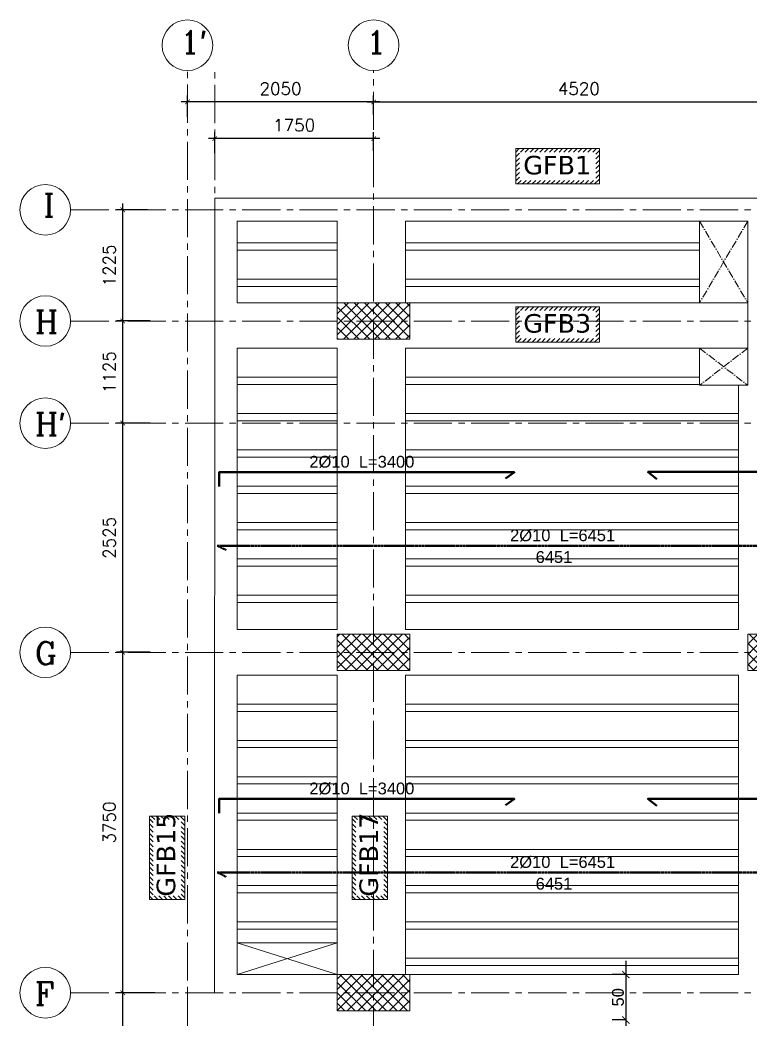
# Model space of a CAD drawing. Header units: inches. Extents: x -26151 to 62940, y -10194 to 246332.
# Drawn here: x 974 to 1778, y 118947 to 120048 of the extents above; entities that cross this region are included whole.
import ezdxf

# ---------------------------------------------------------------- set-up
doc = ezdxf.new("R2010")
doc.units = ezdxf.units.IN
doc.header["$LTSCALE"] = 0.7
doc.header["$MEASUREMENT"] = 0
for name, pattern in [('ACAD_ISO10W100', [18, 12, -3, 0, -3]), ('CENTER2', [1.125, 0.75, -0.125, 0.125, -0.125]), ('DASHED2', [0.375, 0.25, -0.125])]:
    doc.linetypes.add(name, pattern=pattern)
doc.layers.get('0').update_dxf_attribs({"lineweight": 13})
doc.layers.get('Defpoints').update_dxf_attribs({"lineweight": 5})
for name, color, linetype, lineweight in [('axis', 254, 'ACAD_ISO10W100', 9), ('BEAM', 5, 'Continuous', 0), ('COLUMN', 4, 'Continuous', 20), ('dim', 1, 'Continuous', 25), ('hach', 9, 'Continuous', 9), ('hach 1', 254, 'Continuous', 9), ('hatch', 9, 'Continuous', 9), ('TEXT', 3, 'Continuous', 25), ('top renforcment', 7, 'Continuous', 40), ('VIS', 8, 'Continuous', 18)]:
    doc.layers.add(name, color=color, linetype=linetype, lineweight=lineweight)
doc.styles.add('100', font='romans.shx', dxfattribs={"height": 13.5})
doc.styles.add('GENERATED_STYLE_4', font='verdanai.ttf')
doc.styles.add('romanc', font='verdana.ttf', dxfattribs={"height": 250})
doc.styles.get("Standard").update_dxf_attribs({"font": 'arial.ttf', "height": 13})
doc.dimstyles.new('abr100', dxfattribs={"dimtxt": 15, "dimasz": 5, "dimexe": 7, "dimexo": 7, "dimgap": 8, "dimtad": 1, "dimdec": 0, "dimlfac": 10, "dimzin": 4, "dimdsep": 46, "dimtxsty": '100', "dimblk": 'ARCHTICK', "dimcen": 0.09, "dimdle": 7, "dimclrd": 1, "dimclre": 8, "dimclrt": 2, "dimadec": 0, "dimazin": 1, "dimtfac": 1, "dimtdec": 0, "dimtix": 1, "dimtofl": 0, "dimtmove": 0, "dimatfit": 3, "dimldrblk": 'ARCHTICK', "dimfxl": 0, "dimtolj": 1, "dimtzin": 0, "dimlwd": -1, "dimlwe": -1, "dimarcsym": 0})
doc.dimstyles.get("Standard").update_dxf_attribs({"dimtxt": 13, "dimasz": 5, "dimexe": 0.18, "dimexo": 0.0625, "dimgap": 6, "dimtad": 1, "dimdec": 0, "dimlfac": 10, "dimzin": 0, "dimdsep": 46, "dimtxsty": 'Standard', "dimblk": 'ARCHTICK', "dimcen": 0.09, "dimse1": 1, "dimse2": 1, "dimclrd": 1, "dimclre": 7, "dimclrt": 3, "dimadec": 0, "dimazin": 0, "dimtfac": 1, "dimtdec": 0, "dimtix": 1, "dimtofl": 0, "dimtmove": 0, "dimatfit": 3, "dimldrblk": 'ARCHTICK', "dimfxl": 0, "dimtolj": 1, "dimtzin": 0, "dimarcsym": 0})
doc.dimstyles.new('STANDARD$0', dxfattribs={"dimscale": 0, "dimtxt": 50, "dimasz": 8, "dimexe": 15, "dimexo": 0.0625, "dimgap": 2, "dimtad": 1, "dimdec": 0, "dimzin": 0, "dimdsep": 46, "dimtxsty": 'Standard', "dimblk1": 'ARCHTICK', "dimblk2": 'ARCHTICK', "dimsah": 1, "dimcen": 0.09, "dimdle": 15, "dimclrd": 3, "dimclre": 3, "dimclrt": 3, "dimazin": 0, "dimtfac": 1, "dimtdec": 0, "dimtofl": 0, "dimtmove": 1, "dimatfit": 3, "dimldrblk": 'ARCHTICK', "dimfxl": 0, "dimtolj": 1, "dimtzin": 0, "dimarcsym": 0})

# ---------------------------------------------------------------- blocks, each defined once
blk = doc.blocks.new('_ArchTick')
at = {"color": 0, "linetype": 'ByBlock', "lineweight": 0, "const_width": 0.15}
blk.add_lwpolyline([(-0.5, -0.5), (0.5, 0.5)], dxfattribs=at)
blk = doc.blocks.new('*D132')
at = {"layer": 'Defpoints', "color": 0, "transparency": 16777216}
for p in [(1815.6, 119957.4), (1363.6, 119936.5), (1815.6, 119925.7)]:
    blk.add_point(p, dxfattribs=at)
at = {"layer": 'dim', "color": 8, "transparency": 16777216}
for p, q in [((1363.6, 119943.5), (1363.6, 119964.4)), ((1815.6, 119932.7), (1815.6, 119964.4))]:
    blk.add_line(p, q, dxfattribs=at)
at = {"layer": 'dim', "color": 1, "transparency": 16777216}
blk.add_line((1356.6, 119957.4), (1822.6, 119957.4), dxfattribs=at)
at = {"layer": 'dim', "color": 1, "transparency": 16777216, "xscale": 5, "yscale": 5, "zscale": 5, "rotation": 180}
blk.add_blockref('_ArchTick', (1363.6, 119957.4), dxfattribs=at)
at = {"layer": 'dim', "color": 1, "transparency": 16777216, "xscale": 5, "yscale": 5, "zscale": 5}
blk.add_blockref('_ArchTick', (1815.6, 119957.4), dxfattribs=at)
at = {"layer": 'dim', "color": 2, "transparency": 16777216, "insert": (1589.6, 119972.1), "char_height": 13.5, "attachment_point": 5, "style": '100'}
blk.add_mtext('\\A1;4520', dxfattribs=at)
blk = doc.blocks.new('*D139')
at = {"layer": 'Defpoints', "color": 0, "transparency": 16777216}
for p in [(1087.3, 118976.1), (1129.5, 118976.1), (1124.5, 118601.1)]:
    blk.add_point(p, dxfattribs=at)
at = {"layer": 'dim', "color": 1, "transparency": 16777216}
blk.add_line((1087.3, 118594.1), (1087.3, 118983.1), dxfattribs=at)
at = {"layer": 'dim', "color": 8, "transparency": 16777216}
for p, q in [((1122.5, 118976.1), (1080.3, 118976.1)), ((1117.5, 118601.1), (1080.3, 118601.1))]:
    blk.add_line(p, q, dxfattribs=at)
at = {"layer": 'dim', "color": 1, "transparency": 16777216, "xscale": 5, "yscale": 5, "zscale": 5}
for p, rotation in [((1087.3, 118976.1), 90), ((1087.3, 118601.1), 270)]:
    blk.add_blockref('_ArchTick', p, dxfattribs=dict(at, rotation=rotation))
at = {"layer": 'dim', "color": 2, "transparency": 16777216, "insert": (1072.5, 118788.6), "char_height": 13.5, "attachment_point": 5, "rotation": 90, "style": '100'}
blk.add_mtext('\\A1;3750', dxfattribs=at)
blk = doc.blocks.new('*D140')
at = {"layer": 'Defpoints', "color": 0, "transparency": 16777216}
for p in [(1087.3, 119351.1), (1124.5, 119351.1), (1129.5, 118976.1)]:
    blk.add_point(p, dxfattribs=at)
at = {"layer": 'dim', "color": 1, "transparency": 16777216}
blk.add_line((1087.3, 118969.1), (1087.3, 119358.1), dxfattribs=at)
at = {"layer": 'dim', "color": 8, "transparency": 16777216}
for p, q in [((1117.5, 119351.1), (1080.3, 119351.1)), ((1122.5, 118976.1), (1080.3, 118976.1))]:
    blk.add_line(p, q, dxfattribs=at)
at = {"layer": 'dim', "color": 1, "transparency": 16777216, "xscale": 5, "yscale": 5, "zscale": 5}
for p, rotation in [((1087.3, 119351.1), 90), ((1087.3, 118976.1), 270)]:
    blk.add_blockref('_ArchTick', p, dxfattribs=dict(at, rotation=rotation))
at = {"layer": 'dim', "color": 2, "transparency": 16777216, "insert": (1072.5, 119163.6), "char_height": 13.5, "attachment_point": 5, "rotation": 90, "style": '100'}
blk.add_mtext('\\A1;3750', dxfattribs=at)
blk = doc.blocks.new('*D141')
at = {"layer": 'Defpoints', "color": 0, "transparency": 16777216}
for p in [(1087.3, 119603.6), (1124.5, 119603.6), (1124.5, 119351.1)]:
    blk.add_point(p, dxfattribs=at)
at = {"layer": 'dim', "color": 1, "transparency": 16777216}
blk.add_line((1087.3, 119344.1), (1087.3, 119610.6), dxfattribs=at)
at = {"layer": 'dim', "color": 8, "transparency": 16777216}
for p, q in [((1117.5, 119603.6), (1080.3, 119603.6)), ((1117.5, 119351.1), (1080.3, 119351.1))]:
    blk.add_line(p, q, dxfattribs=at)
at = {"layer": 'dim', "color": 1, "transparency": 16777216, "xscale": 5, "yscale": 5, "zscale": 5}
for p, rotation in [((1087.3, 119603.6), 90), ((1087.3, 119351.1), 270)]:
    blk.add_blockref('_ArchTick', p, dxfattribs=dict(at, rotation=rotation))
at = {"layer": 'dim', "color": 2, "transparency": 16777216, "insert": (1072.5, 119477.3), "char_height": 13.5, "attachment_point": 5, "rotation": 90, "style": '100'}
blk.add_mtext('\\A1;2525', dxfattribs=at)
blk = doc.blocks.new('*D143')
at = {"layer": 'Defpoints', "color": 0, "transparency": 16777216}
for p in [(1087.3, 119838.6), (1121.6, 119838.6), (1124.5, 119716.1)]:
    blk.add_point(p, dxfattribs=at)
at = {"layer": 'dim', "color": 1, "transparency": 16777216}
blk.add_line((1087.3, 119709.1), (1087.3, 119845.6), dxfattribs=at)
at = {"layer": 'dim', "color": 8, "transparency": 16777216}
for p, q in [((1114.6, 119838.6), (1080.3, 119838.6)), ((1117.5, 119716.1), (1080.3, 119716.1))]:
    blk.add_line(p, q, dxfattribs=at)
at = {"layer": 'dim', "color": 1, "transparency": 16777216, "xscale": 5, "yscale": 5, "zscale": 5}
for p, rotation in [((1087.3, 119838.6), 90), ((1087.3, 119716.1), 270)]:
    blk.add_blockref('_ArchTick', p, dxfattribs=dict(at, rotation=rotation))
at = {"layer": 'dim', "color": 2, "transparency": 16777216, "insert": (1072.5, 119777.3), "char_height": 13.5, "attachment_point": 5, "rotation": 90, "style": '100'}
blk.add_mtext('\\A1;1225', dxfattribs=at)
blk = doc.blocks.new('*D144')
at = {"layer": 'Defpoints', "color": 0, "transparency": 16777216}
for p in [(1087.3, 119716.1), (1124.5, 119716.1), (1124.5, 119603.6)]:
    blk.add_point(p, dxfattribs=at)
at = {"layer": 'dim', "color": 1, "transparency": 16777216}
blk.add_line((1087.3, 119596.6), (1087.3, 119723.1), dxfattribs=at)
at = {"layer": 'dim', "color": 8, "transparency": 16777216}
for p, q in [((1117.5, 119716.1), (1080.3, 119716.1)), ((1117.5, 119603.6), (1080.3, 119603.6))]:
    blk.add_line(p, q, dxfattribs=at)
at = {"layer": 'dim', "color": 1, "transparency": 16777216, "xscale": 5, "yscale": 5, "zscale": 5}
for p, rotation in [((1087.3, 119716.1), 90), ((1087.3, 119603.6), 270)]:
    blk.add_blockref('_ArchTick', p, dxfattribs=dict(at, rotation=rotation))
at = {"layer": 'dim', "color": 2, "transparency": 16777216, "insert": (1072.5, 119659.8), "char_height": 13.5, "attachment_point": 5, "rotation": 90, "style": '100'}
blk.add_mtext('\\A1;1125', dxfattribs=at)
blk = doc.blocks.new('*D145')
at = {"layer": 'Defpoints', "color": 0, "transparency": 16777216}
for p in [(1158.6, 119957.4), (1158.6, 119934), (1363.6, 119936.8)]:
    blk.add_point(p, dxfattribs=at)
at = {"layer": 'dim', "color": 8, "transparency": 16777216}
for p, q in [((1158.6, 119941), (1158.6, 119964.4)), ((1363.6, 119943.8), (1363.6, 119964.4))]:
    blk.add_line(p, q, dxfattribs=at)
at = {"layer": 'dim', "color": 1, "transparency": 16777216}
blk.add_line((1370.6, 119957.4), (1151.6, 119957.4), dxfattribs=at)
at = {"layer": 'dim', "color": 1, "transparency": 16777216, "xscale": 5, "yscale": 5, "zscale": 5, "rotation": 180}
blk.add_blockref('_ArchTick', (1158.6, 119957.4), dxfattribs=at)
at = {"layer": 'dim', "color": 1, "transparency": 16777216, "xscale": 5, "yscale": 5, "zscale": 5}
blk.add_blockref('_ArchTick', (1363.6, 119957.4), dxfattribs=at)
at = {"layer": 'dim', "color": 2, "transparency": 16777216, "insert": (1261.1, 119972.1), "char_height": 13.5, "attachment_point": 5, "style": '100'}
blk.add_mtext('\\A1;2050', dxfattribs=at)
blk = doc.blocks.new('*D147')
at = {"layer": 'Defpoints', "color": 0, "transparency": 16777216}
for p in [(1191.5, 119083.4, -19467.6), (1836.6, 119083.4, -59863), (1836.6, 119083.4)]:
    blk.add_point(p, dxfattribs=at)
at = {"layer": 'TEXT', "color": 3, "transparency": 16777216, "insert": (1562.2, 119096.1), "char_height": 13, "attachment_point": 5}
blk.add_mtext('\\A1;6451', dxfattribs=at)
blk = doc.blocks.new('*D148')
at = {"layer": 'Defpoints', "color": 0, "transparency": 16777216}
for p in [(1191.4, 119108.6), (1836.6, 119108.6, -19467.6), (1836.6, 119106.9)]:
    blk.add_point(p, dxfattribs=at)
at = {"layer": 'TEXT', "color": 3, "transparency": 16777216, "insert": (1571.7, 119119.9), "char_height": 13, "attachment_point": 5}
blk.add_mtext('\\A1;2%%C10  L=6451', dxfattribs=at)
blk = doc.blocks.new('*D154')
at = {"layer": 'Defpoints', "color": 0, "transparency": 16777216}
for p in [(1665.6, 119189.8), (2030.6, 119189.8), (2030.6, 119188.1)]:
    blk.add_point(p, dxfattribs=at)
at = {"layer": 'TEXT', "color": 3, "transparency": 16777216, "insert": (1846.9, 119201.1), "char_height": 13, "attachment_point": 5}
blk.add_mtext('\\A1;2%%C12 L=3650', dxfattribs=at)
blk = doc.blocks.new('*D157')
at = {"layer": 'Defpoints', "color": 0, "transparency": 16777216}
for p in [(1178.5, 119189.6), (1178.5, 119187.9), (1518.6, 119189.6, 13009.9)]:
    blk.add_point(p, dxfattribs=at)
at = {"layer": 'TEXT', "color": 3, "transparency": 16777216, "insert": (1350.6, 119200.9), "char_height": 13, "attachment_point": 5}
blk.add_mtext('\\A1;2%%C10  L=3400', dxfattribs=at)
blk = doc.blocks.new('*D172')
at = {"layer": 'Defpoints', "color": 0, "transparency": 16777216}
for p in [(1191.5, 119443.4, -19467.6), (1836.6, 119443.4, -59863), (1836.6, 119443.4)]:
    blk.add_point(p, dxfattribs=at)
at = {"layer": 'TEXT', "color": 3, "transparency": 16777216, "insert": (1562.2, 119456), "char_height": 13, "attachment_point": 5}
blk.add_mtext('\\A1;6451', dxfattribs=at)
blk = doc.blocks.new('*D173')
at = {"layer": 'Defpoints', "color": 0, "transparency": 16777216}
for p in [(1191.4, 119468.5), (1836.6, 119468.5, -19467.6), (1836.6, 119466.8)]:
    blk.add_point(p, dxfattribs=at)
at = {"layer": 'TEXT', "color": 3, "transparency": 16777216, "insert": (1571.7, 119479.8), "char_height": 13, "attachment_point": 5}
blk.add_mtext('\\A1;2%%C10  L=6451', dxfattribs=at)
blk = doc.blocks.new('*D179')
at = {"layer": 'Defpoints', "color": 0, "transparency": 16777216}
for p in [(1665.6, 119549.8), (2030.6, 119549.8), (2030.6, 119548.1)]:
    blk.add_point(p, dxfattribs=at)
at = {"layer": 'TEXT', "color": 3, "transparency": 16777216, "insert": (1846.9, 119561.1), "char_height": 13, "attachment_point": 5}
blk.add_mtext('\\A1;2%%C12 L=3650', dxfattribs=at)
blk = doc.blocks.new('*D182')
at = {"layer": 'Defpoints', "color": 0, "transparency": 16777216}
for p in [(1178.5, 119549.5), (1178.5, 119547.8), (1518.6, 119549.5, 13009.9)]:
    blk.add_point(p, dxfattribs=at)
at = {"layer": 'TEXT', "color": 3, "transparency": 16777216, "insert": (1350.6, 119560.8), "char_height": 13, "attachment_point": 5}
blk.add_mtext('\\A1;2%%C10  L=3400', dxfattribs=at)
blk = doc.blocks.new('*D799')
at = {"layer": 'Defpoints', "color": 0, "transparency": 16777216}
for p in [(1188.6, 119917), (1188.6, 119894.1), (1363.6, 119896.5)]:
    blk.add_point(p, dxfattribs=at)
at = {"layer": 'dim', "color": 1, "transparency": 16777216}
blk.add_line((1370.6, 119917), (1181.6, 119917), dxfattribs=at)
at = {"layer": 'dim', "color": 8, "transparency": 16777216}
for p, q in [((1188.6, 119901.1), (1188.6, 119924)), ((1363.6, 119903.5), (1363.6, 119924))]:
    blk.add_line(p, q, dxfattribs=at)
at = {"layer": 'dim', "color": 1, "transparency": 16777216, "xscale": 5, "yscale": 5, "zscale": 5, "rotation": 180}
blk.add_blockref('_ArchTick', (1188.6, 119917), dxfattribs=at)
at = {"layer": 'dim', "color": 1, "transparency": 16777216, "xscale": 5, "yscale": 5, "zscale": 5}
blk.add_blockref('_ArchTick', (1363.6, 119917), dxfattribs=at)
at = {"layer": 'dim', "color": 2, "transparency": 16777216, "insert": (1276.1, 119931.8), "char_height": 13.5, "attachment_point": 5, "style": '100'}
blk.add_mtext('\\A1;1750', dxfattribs=at)
blk = doc.blocks.new('*D1827')
at = {"layer": 'Defpoints', "color": 0, "transparency": 16777216}
for p in [(1641.3, 118996.1), (1641.3, 118946.1), (1641.3, 118946.1)]:
    blk.add_point(p, dxfattribs=at)
at = {"layer": 'hach', "color": 3, "lineweight": -2, "transparency": 16777216}
for p, q in [((1641.3, 119011.1), (1641.3, 118931.1)), ((1641.3, 118996.1), (1626.3, 118996.1)), ((1641.3, 118946.1), (1626.3, 118946.1))]:
    blk.add_line(p, q, dxfattribs=at)
at = {"layer": 'hach', "color": 3, "lineweight": -2, "transparency": 16777216, "xscale": 8, "yscale": 8, "zscale": 8}
for p, rotation in [((1641.3, 118996.1), 90), ((1641.3, 118946.1), 270)]:
    blk.add_blockref('_ArchTick', p, dxfattribs=dict(at, rotation=rotation))
at = {"layer": 'hach', "color": 3, "transparency": 16777216, "insert": (1632.7, 118971.1), "char_height": 13, "attachment_point": 5, "rotation": 90}
blk.add_mtext('\\A1;50', dxfattribs=at)

msp = doc.modelspace()

# ---------------------------------------------------------------- hatches: boundary and pattern name
at = {"layer": 'hach 1', "linetype": 'ByBlock'}
h = msp.add_hatch(dxfattribs=at)
h.set_pattern_fill('ANSI31', color=256, scale=30, style=0)
h.set_pattern_definition([(45, (13977.5895, 227.859), (-2.65165043, 2.65165043), [])])
h.paths.add_polyline_path([(1612.14, 119906.03), (1520.19, 119906.03), (1520.19, 119867.03), (1612.14, 119867.03)])
h.paths.add_polyline_path([(1608.14, 119902.03), (1608.14, 119871.03), (1524.19, 119871.03), (1524.19, 119902.03)], flags=16)
h = msp.add_hatch(dxfattribs=at)
h.set_pattern_fill('ANSI31', color=256, scale=30, style=0)
h.set_pattern_definition([(45, (13977.5895, 53.556), (-2.65165043, 2.65165043), [])])
h.paths.add_polyline_path([(1612.14, 119731.72), (1520.19, 119731.72), (1520.19, 119692.72), (1612.14, 119692.72)])
h.paths.add_polyline_path([(1608.14, 119727.72), (1608.14, 119696.72), (1524.19, 119696.72), (1524.19, 119727.72)], flags=16)
h = msp.add_hatch(dxfattribs=at)
h.set_pattern_fill('ANSI31', color=256, scale=30, angle=90, style=0)
h.set_pattern_definition([(135, (120794.8192, 131536.236), (-2.65165043, -2.65165043), [])])
h.paths.add_polyline_path([(1116.65, 119170.78), (1116.65, 119078.84), (1155.65, 119078.84), (1155.65, 119170.78)])
h.paths.add_polyline_path([(1120.65, 119166.78), (1151.65, 119166.78), (1151.65, 119082.84), (1120.65, 119082.84)], flags=16)
h = msp.add_hatch(dxfattribs=at)
h.set_pattern_fill('ANSI31', color=256, scale=30, angle=90, style=0)
h.set_pattern_definition([(135, (121018.0747, 131536.236), (-2.65165043, -2.65165043), [])])
h.paths.add_polyline_path([(1339.91, 119170.78), (1339.91, 119078.84), (1378.91, 119078.84), (1378.91, 119170.78)])
h.paths.add_polyline_path([(1343.91, 119166.78), (1374.91, 119166.78), (1374.91, 119082.84), (1343.91, 119082.84)], flags=16)
at = {"layer": 'hatch', "ltscale": 0.5}
h = msp.add_hatch(dxfattribs=at)
h.set_pattern_fill('NET', color=256, scale=65, angle=45, style=0)
h.set_pattern_definition([(45, (-460756.624, -142697.6286), (-5.7452426, 5.7452426), []), (135, (-460756.624, -142697.6286), (-5.7452426, -5.7452426), [])])
h.paths.add_polyline_path([(1323.57, 119736.08), (1403.57, 119736.08), (1403.57, 119696.08), (1323.57, 119696.08)])
h = msp.add_hatch(dxfattribs=at)
h.set_pattern_fill('NET', color=256, scale=65, angle=45, style=0)
h.set_pattern_definition([(45, (-460756.624, -142662.6286), (-5.7452426, 5.7452426), []), (135, (-460756.624, -142662.6286), (-5.7452426, -5.7452426), [])])
h.paths.add_polyline_path([(1323.57, 119371.08), (1403.57, 119371.08), (1403.57, 119331.08), (1323.57, 119331.08)])
h = msp.add_hatch(dxfattribs=at)
h.set_pattern_fill('NET', color=256, scale=65, angle=45, style=0)
h.set_pattern_definition([(45, (-460744.624, -142662.6286), (-5.7452426, 5.7452426), []), (135, (-460744.624, -142662.6286), (-5.7452426, -5.7452426), [])])
h.paths.add_polyline_path([(1775.57, 119371.08), (1855.57, 119371.08), (1855.57, 119331.08), (1775.57, 119331.08)])
h = msp.add_hatch(dxfattribs=at)
h.set_pattern_fill('NET', color=256, scale=65, angle=45, style=0)
h.set_pattern_definition([(45, (-460756.624, -142637.6286), (-5.7452426, 5.7452426), []), (135, (-460756.624, -142637.6286), (-5.7452426, -5.7452426), [])])
h.paths.add_polyline_path([(1323.57, 118996.08), (1403.57, 118996.08), (1403.57, 118956.08), (1323.57, 118956.08)])

# ---------------------------------------------------------------- linework, layer by layer
at = {"lineweight": 20}
for centre in [(1158.55, 120019.84), (1363.55, 120019.84), (1002.01, 119838.58), (1002.01, 119716.08), (1002.01, 119603.58), (1002.01, 119351.08), (1002.01, 118976.08)]:
    msp.add_ellipse(centre, major_axis=(-0.02, 27.86), ratio=1, start_param=4.7118466, end_param=10.9950319, dxfattribs=at)
at = {"layer": 'axis', "linetype": 'CENTER2', "ltscale": 80}
for p, q in [((1158.57, 117981.48), (1158.57, 119991.98)), ((1188.55, 119619.08), (1188.57, 119991.98)), ((1363.57, 116398.51), (1363.57, 119991.98)), ((1029.87, 119838.58), (3637.12, 119838.58)), ((1029.87, 119716.08), (3637.12, 119716.08)), ((1029.87, 119603.58), (3637.12, 119603.58)), ((1029.87, 119351.08), (3637.12, 119351.08)), ((1029.87, 118976.08), (3637.12, 118976.08))]:
    msp.add_line(p, q, dxfattribs=at)
at = {"layer": 'axis'}
for p, q in [((1775.57, 119826.08), (1722.5, 119736.08)), ((1722.5, 119826.08), (1775.57, 119736.08)), ((1722.5, 119686.08), (1775.57, 119645.26)), ((1775.57, 119686.08), (1722.5, 119645.26))]:
    msp.add_line(p, q, dxfattribs=at)
at = {"layer": 'BEAM', "linetype": 'Continuous'}
for p, q in [((1213.46, 119736.08), (1213.46, 119826.08)), ((1213.46, 119826.08), (1323.57, 119826.08)), ((1323.57, 119736.08), (1323.57, 119826.08)), ((1398.57, 119736.08), (1398.57, 119826.08)), ((1398.57, 119826.08), (1775.57, 119826.08)), ((1213.46, 119736.08), (1328.57, 119736.08)), ((1398.57, 119736.08), (1775.57, 119736.08)), ((1213.46, 119376.08), (1213.46, 119686.08)), ((1213.46, 119686.08), (1323.57, 119686.08)), ((1323.57, 119376.08), (1323.57, 119686.08)), ((1398.57, 119686.08), (1775.57, 119686.08)), ((1398.57, 119376.08), (1398.57, 119686.08)), ((1765.57, 119376.08), (1765.57, 119645.26)), ((1213.46, 119376.08), (1323.57, 119376.08)), ((1398.57, 119376.08), (1765.57, 119376.08)), ((1213.46, 119326.08), (1323.57, 119326.08)), ((1213.46, 118996.08), (1213.46, 119326.08)), ((1323.57, 118996.08), (1323.57, 119326.08)), ((1398.57, 119326.08), (1765.57, 119326.08)), ((1398.57, 118996.08), (1398.57, 119326.08)), ((1765.57, 118996.08), (1765.57, 119326.08)), ((1323.57, 119031.08), (1213.46, 119031.08)), ((1213.46, 118996.08), (1323.57, 118996.08)), ((1398.57, 118996.08), (1765.57, 118996.08))]:
    msp.add_line(p, q, dxfattribs=at)
msp.add_lwpolyline([(1722.5, 119686.08), (1722.5, 119645.26), (1775.57, 119645.26), (1775.57, 119826.08), (1722.5, 119826.08), (1722.5, 119736.08)], dxfattribs=at)
at = {"layer": 'COLUMN'}
for points in [[(1323.57, 119736.08), (1403.57, 119736.08), (1403.57, 119696.08), (1323.57, 119696.08)], [(1323.57, 119371.08), (1403.57, 119371.08), (1403.57, 119331.08), (1323.57, 119331.08)], [(1323.57, 119371.08), (1403.57, 119371.08), (1403.57, 119331.08), (1323.57, 119331.08)], [(1775.57, 119371.08), (1855.57, 119371.08), (1855.57, 119331.08), (1775.57, 119331.08)], [(1323.57, 118996.08), (1403.57, 118996.08), (1403.57, 118956.08), (1323.57, 118956.08)], [(1323.57, 118996.08), (1403.57, 118996.08), (1403.57, 118956.08), (1323.57, 118956.08)]]:
    msp.add_lwpolyline(points, close=True, dxfattribs=at)
at = {"layer": 'hach', "linetype": 'ByBlock'}
for p, q in [((1323.57, 119802.08), (1213.46, 119802.08)), ((1722.5, 119802.08), (1398.57, 119802.08)), ((1323.57, 119794.08), (1213.46, 119794.08)), ((1722.5, 119794.08), (1398.57, 119794.08)), ((1323.57, 119762.08), (1213.46, 119762.08)), ((1722.5, 119762.08), (1398.57, 119762.08)), ((1323.57, 119754.08), (1213.46, 119754.08)), ((1722.5, 119754.08), (1398.57, 119754.08)), ((1323.57, 119654.08), (1213.46, 119654.08)), ((1722.5, 119654.08), (1398.57, 119654.08)), ((1323.57, 119646.08), (1213.46, 119646.08)), ((1722.5, 119646.08), (1398.57, 119646.08)), ((1323.57, 119614.08), (1213.46, 119614.08)), ((1765.57, 119614.08), (1398.57, 119614.08)), ((1323.57, 119606.08), (1213.46, 119606.08)), ((1765.57, 119606.08), (1398.57, 119606.08)), ((1323.57, 119574.08), (1213.46, 119574.08)), ((1323.57, 119566.08), (1213.46, 119566.08)), ((1765.57, 119574.08), (1398.57, 119574.08)), ((1765.57, 119566.08), (1398.57, 119566.08)), ((1323.57, 119534.08), (1213.46, 119534.08)), ((1765.57, 119534.08), (1398.57, 119534.08)), ((1323.57, 119526.08), (1213.46, 119526.08)), ((1765.57, 119526.08), (1398.57, 119526.08)), ((1323.57, 119494.08), (1213.46, 119494.08)), ((1765.57, 119494.08), (1398.57, 119494.08)), ((1323.57, 119486.08), (1213.46, 119486.08)), ((1765.57, 119486.08), (1398.57, 119486.08)), ((1323.57, 119454.08), (1213.46, 119454.08)), ((1765.57, 119454.08), (1398.57, 119454.08)), ((1323.57, 119446.08), (1213.46, 119446.08)), ((1765.57, 119446.08), (1398.57, 119446.08)), ((1323.57, 119414.08), (1213.46, 119414.08)), ((1765.57, 119414.08), (1398.57, 119414.08)), ((1323.57, 119406.08), (1213.46, 119406.08)), ((1765.57, 119406.08), (1398.57, 119406.08)), ((1323.57, 119294.08), (1213.46, 119294.08)), ((1765.57, 119294.08), (1398.57, 119294.08)), ((1323.57, 119286.08), (1213.46, 119286.08)), ((1765.57, 119286.08), (1398.57, 119286.08)), ((1323.57, 119254.08), (1213.46, 119254.08)), ((1323.57, 119246.08), (1213.46, 119246.08)), ((1765.57, 119254.08), (1398.57, 119254.08)), ((1765.57, 119246.08), (1398.57, 119246.08)), ((1323.57, 119214.08), (1213.46, 119214.08)), ((1765.57, 119214.08), (1398.57, 119214.08)), ((1323.57, 119206.08), (1213.46, 119206.08)), ((1765.57, 119206.08), (1398.57, 119206.08)), ((1323.57, 119174.08), (1213.46, 119174.08)), ((1765.57, 119174.08), (1398.57, 119174.08)), ((1323.57, 119166.08), (1213.46, 119166.08)), ((1765.57, 119166.08), (1398.57, 119166.08)), ((1323.57, 119134.08), (1213.46, 119134.08)), ((1323.57, 119126.08), (1213.46, 119126.08)), ((1765.57, 119134.08), (1398.57, 119134.08)), ((1765.57, 119126.08), (1398.57, 119126.08)), ((1323.57, 119094.08), (1213.46, 119094.08)), ((1765.57, 119094.08), (1398.57, 119094.08)), ((1323.57, 119086.08), (1213.46, 119086.08)), ((1765.57, 119086.08), (1398.57, 119086.08)), ((1323.57, 119054.08), (1213.46, 119054.08)), ((1765.57, 119054.08), (1398.57, 119054.08)), ((1323.57, 119046.08), (1213.46, 119046.08)), ((1765.57, 119046.08), (1398.57, 119046.08)), ((1765.57, 119014.08), (1398.57, 119014.08)), ((1765.57, 119006.08), (1398.57, 119006.08))]:
    msp.add_line(p, q, dxfattribs=at)
at = {"layer": 'hach', "color": 2}
msp.add_lwpolyline([(1188.57, 119851.25), (1188.49, 118976.08), (1158.57, 118976.08), (1158.57, 118616.33), (1128.63, 118616.33), (1128.63, 118196.62), (1158.57, 118196.62), (1158.57, 116896.08), (1786.54, 116896.08), (1786.54, 116706.51), (1846.54, 116706.51), (1846.54, 116585.53), (2426.86, 116585.53), (2426.86, 116705.51), (2486.86, 116705.51), (2486.86, 116900.76), (3032.33, 116900.76), (3032.33, 119090.79), (3390.74, 119090.79), (3261.01, 119851.25), (1188.57, 119851.25)], dxfattribs=at)
at = {"layer": 'hach 1', "linetype": 'ByBlock'}
for points in [[(1520.19, 119906.03), (1612.14, 119906.03), (1612.14, 119867.03), (1520.19, 119867.03)], [(1520.19, 119731.72), (1612.14, 119731.72), (1612.14, 119692.72), (1520.19, 119692.72)], [(1116.65, 119078.84), (1116.65, 119170.78), (1155.65, 119170.78), (1155.65, 119078.84)], [(1339.91, 119078.84), (1339.91, 119170.78), (1378.91, 119170.78), (1378.91, 119078.84)]]:
    msp.add_lwpolyline(points, close=True, dxfattribs=at)
at = {"layer": 'top renforcment', "color": 3}
for points, elevation in [([(1508.83, 119542.77), (1518.57, 119549.57), (1193.43, 119549.56), (1193.43, 119533.77)], -18919.03), ([(1675.31, 119541.92), (1665.57, 119549.79), (2030.57, 119549.79), (2020.83, 119540.91)], -18919.03), ([(1675.31, 119182), (1665.57, 119189.87), (2030.57, 119189.87), (2020.83, 119180.99)], -13009.85), ([(1508.83, 119182.85), (1518.57, 119189.65), (1193.43, 119189.65), (1193.43, 119173.86)], -13009.85)]:
    msp.add_lwpolyline(points, dxfattribs=dict(at, elevation=elevation))
at = {"layer": 'top renforcment', "color": 4, "linetype": 'DASHED2', "ltscale": 2}
for points, elevation in [([(1201.18, 119463.75), (1191.43, 119468.56), (1836.57, 119468.56), (1826.83, 119462.74)], -11818.36), ([(1201.18, 119103.84), (1191.43, 119108.64), (1836.57, 119108.64), (1826.83, 119102.82)], -5909.18)]:
    msp.add_lwpolyline(points, dxfattribs=dict(at, elevation=elevation))
at = {"layer": 'VIS', "linetype": 'Continuous', "lineweight": 5}
for p, q in [((1213.46, 119031.08), (1323.57, 118996.08)), ((1213.46, 118996.08), (1323.57, 119031.08))]:
    msp.add_line(p, q, dxfattribs=at)

# ---------------------------------------------------------------- texts
at = {"layer": 'TEXT', "color": 2, "style": 'romanc'}
for s, p in [('GFB1', (1528.39, 119877.59)), ('GFB3', (1528.39, 119703.29))]:
    msp.add_text(s, height=20.4, dxfattribs=at).set_placement(p)
for s, p in [('GFB15', (1145.08, 119081.95)), ('GFB17', (1368.34, 119081.95))]:
    msp.add_text(s, height=20.4, rotation=90, dxfattribs=at).set_placement(p)
at = {"layer": 'TEXT', "char_height": 25, "attachment_point": 1, "style": 'GENERATED_STYLE_4'}
for s, insert in [("{\\Fromanc|c0;1'}", (1150.64, 120035.78)), ('{\\Fromanc|c0;1}', (1355.64, 120035.78)), ('{\\Fromanc|c0;I}', (1000.26, 119856.02)), ('{\\Fromanc|c0;H}', (990.56, 119727.59)), ("{\\Fromanc|c0;H'}", (990.56, 119615.09)), ('{\\Fromanc|c0;G}', (990.56, 119362.59)), ('{\\Fromanc|c0;F}', (990.56, 118987.59))]:
    msp.add_mtext(s, dxfattribs=dict(at, insert=insert))

# ---------------------------------------------------------------- dimensions: what is measured, and where the dimension line sits
at = {"layer": 'dim'}
for base, p1, p2, picture, middle in [((1158.57, 119957.35), (1363.57, 119936.82), (1158.57, 119934.04), '*D145', (1261.07, 119972.1)), ((1815.57, 119957.35), (1363.57, 119936.47), (1815.57, 119925.69), '*D132', (1589.57, 119972.1)), ((1188.57, 119917.01), (1363.57, 119896.48), (1188.57, 119894.1), '*D799', (1276.07, 119931.76))]:
    dim = msp.add_linear_dim(base=base, p1=p1, p2=p2, dimstyle='abr100', dxfattribs=at)
    dim.commit()
    dim.dimension.update_dxf_attribs({"geometry": picture, "text_midpoint": middle})
for base, p1, p2, picture, middle in [((1087.29, 119838.58), (1124.5, 119716.08), (1121.56, 119838.58), '*D143', (1072.54, 119777.33)), ((1087.29, 119716.08), (1124.5, 119603.58), (1124.5, 119716.08), '*D144', (1072.54, 119659.83)), ((1087.29, 119603.58), (1124.5, 119351.08), (1124.5, 119603.58), '*D141', (1072.54, 119477.33)), ((1087.29, 119351.08), (1129.5, 118976.08), (1124.5, 119351.08), '*D140', (1072.54, 119163.58)), ((1087.29, 118976.08), (1124.5, 118601.08), (1129.5, 118976.08), '*D139', (1072.54, 118788.58))]:
    dim = msp.add_linear_dim(base=base, p1=p1, p2=p2, angle=90, dimstyle='abr100', dxfattribs=at)
    dim.commit()
    dim.dimension.update_dxf_attribs({"geometry": picture, "text_midpoint": middle})
at = {"layer": 'hach', "color": 4}
dim = msp.add_linear_dim(base=(1641.32, 118946.08), p1=(1641.32, 118996.08), p2=(1641.32, 118946.08), angle=90, dimstyle='STANDARD$0', override={"dimscale": 1, "dimfxl": 1.25}, dxfattribs=at)
dim.commit()
dim.dimension.update_dxf_attribs({"geometry": '*D1827', "text_midpoint": (1632.68, 118971.08)})
at = {"layer": 'TEXT'}
for base, p1, p2, picture, middle in [((1178.53, 119547.84, -5909.18), (1518.57, 119549.53, 7100.68), (1178.53, 119549.53, -5909.18), '*D182', (1350.56, 119547.84, -5909.18)), ((1178.53, 119187.92), (1518.57, 119189.62, 13009.85), (1178.53, 119189.62), '*D157', (1350.56, 119187.92))]:
    dim = msp.add_linear_dim(base=base, p1=p1, p2=p2, angle=180, text='2%%C10  L=<>', dimstyle='Standard', override={"dimsd1": 1, "dimsd2": 1, "dimfxl": 0.1, "dimfxlon": 1}, dxfattribs=at)
    dim.commit()
    dim.dimension.update_dxf_attribs({"geometry": picture, "text_midpoint": middle, "dimtype": 160})
for base, p1, p2, text, picture, middle in [((2030.57, 119548.06, -5909.18), (1665.57, 119549.76, -5909.18), (2030.57, 119549.76, -5909.18), '2%%C12 L=<>', '*D179', (1846.95, 119548.06, -5909.18)), ((1836.57, 119466.83, 1191.5), (1191.43, 119468.53, 1191.5), (1836.57, 119468.53, -18276.14), '2%%C10  L=<>', '*D173', (1571.73, 119466.83, 1191.5)), ((2030.57, 119188.14), (1665.57, 119189.84), (2030.57, 119189.84), '2%%C12 L=<>', '*D154', (1846.95, 119188.14)), ((1836.57, 119106.91, 7100.68), (1191.43, 119108.61, 7100.68), (1836.57, 119108.61, -12366.96), '2%%C10  L=<>', '*D148', (1571.73, 119106.91, 7100.68))]:
    dim = msp.add_linear_dim(base=base, p1=p1, p2=p2, text=text, dimstyle='Standard', override={"dimsd1": 1, "dimsd2": 1, "dimfxl": 0.1, "dimfxlon": 1}, dxfattribs=at)
    dim.commit()
    dim.dimension.update_dxf_attribs({"geometry": picture, "text_midpoint": middle, "dimtype": 160})
for base, p1, p2, picture, middle in [((1836.57, 119443.36, 13558.46), (1191.47, 119443.36, -5909.18), (1836.57, 119443.36, -46304.56), '*D172', (1562.23, 119443.36, 13558.46)), ((1836.57, 119083.44, 19467.64), (1191.47, 119083.44), (1836.57, 119083.44, -40395.38), '*D147', (1562.23, 119083.44, 19467.64))]:
    dim = msp.add_linear_dim(base=base, p1=p1, p2=p2, angle=360, dimstyle='Standard', override={"dimsd1": 1, "dimsd2": 1, "dimfxl": 0.1, "dimfxlon": 1}, dxfattribs=at)
    dim.commit()
    dim.dimension.update_dxf_attribs({"geometry": picture, "text_midpoint": middle, "dimtype": 161})

doc.saveas('drawing.dxf')
